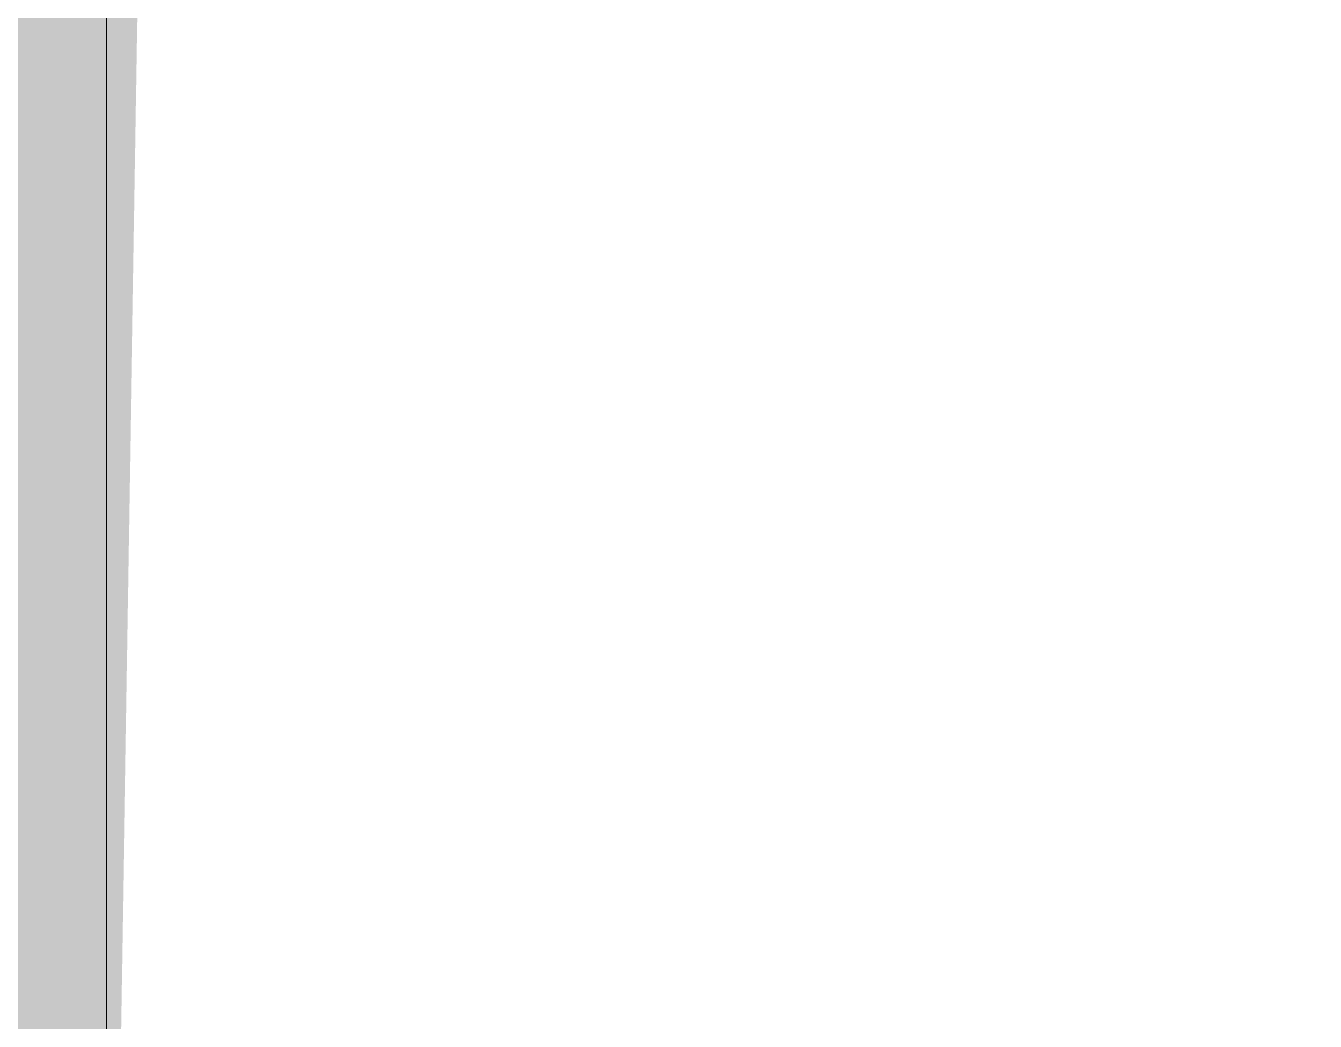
# Model space of a CAD drawing. Header units: inches. Extents: x 1750 to 8392, y -297 to 660.
# Drawn here: x 2220.87086 to 2220.90058, y 230.9842 to 231.00714 of the extents above; entities that cross this region are included whole.
import ezdxf

# ---------------------------------------------------------------- set-up
doc = ezdxf.new("R2010")
doc.units = ezdxf.units.IN
doc.header["$MEASUREMENT"] = 0
doc.layers.add('A-WALL-1', color=113, linetype='Continuous', lineweight=9)

# ---------------------------------------------------------------- blocks, each defined once
blk = doc.blocks.new('Walls 5 - Walls 1-2567125-BUILDING ELEVATION - EAST')
at = {"layer": 'A-WALL-1'}
blk.add_line((2220.872719, 234.221083), (2220.872719, 177.749387), dxfattribs=at)
blk = doc.blocks.new('Walls 7 - Walls 1-2567155-BUILDING ELEVATION - EAST')
at = {"layer": 'A-WALL-1'}
blk.add_hatch(color=256, dxfattribs=at).paths.add_polyline_path([(2220.872719, 230.962863), (2220.915946, 233.675489), (2221.038154, 233.992903), (2221.243309, 234.203106), (2221.424983, 234.230087), (2221.622719, 234.108846), (2221.782457, 233.829222), (2221.861793, 233.487889), (2221.872719, 232.5225), (2221.872719, 230.963788), (2222.210369, 231.008241), (2223.005688, 231.341727), (2223.667304, 231.849403), (2224.183789, 232.5225), (2224.508466, 233.306338), (2224.619207, 234.1475), (2224.508466, 234.988662), (2224.183789, 235.7725), (2223.667304, 236.445597), (2222.994207, 236.962082), (2222.210369, 237.286759), (2221.21821, 237.377621), (2220.528045, 237.286759), (2219.744207, 236.962082), (2219.07111, 236.445597), (2218.554624, 235.7725), (2218.229948, 234.988662), (2218.119207, 234.1475), (2218.229948, 233.306338), (2218.554624, 232.5225), (2219.07111, 231.849403), (2219.744207, 231.332917), (2220.675135, 230.988876), (2220.743953, 230.979816)], flags=0)
blk.add_line((2220.872719, 233.291716), (2220.872719, 177.749387), dxfattribs=at)

msp = doc.modelspace()

# ---------------------------------------------------------------- block references
at = {"layer": 'A-WALL-1'}
for name in ['Walls 7 - Walls 1-2567155-BUILDING ELEVATION - EAST', 'Walls 5 - Walls 1-2567125-BUILDING ELEVATION - EAST']:
    msp.add_blockref(name, (0, 0), dxfattribs=at)

doc.saveas('drawing.dxf')
